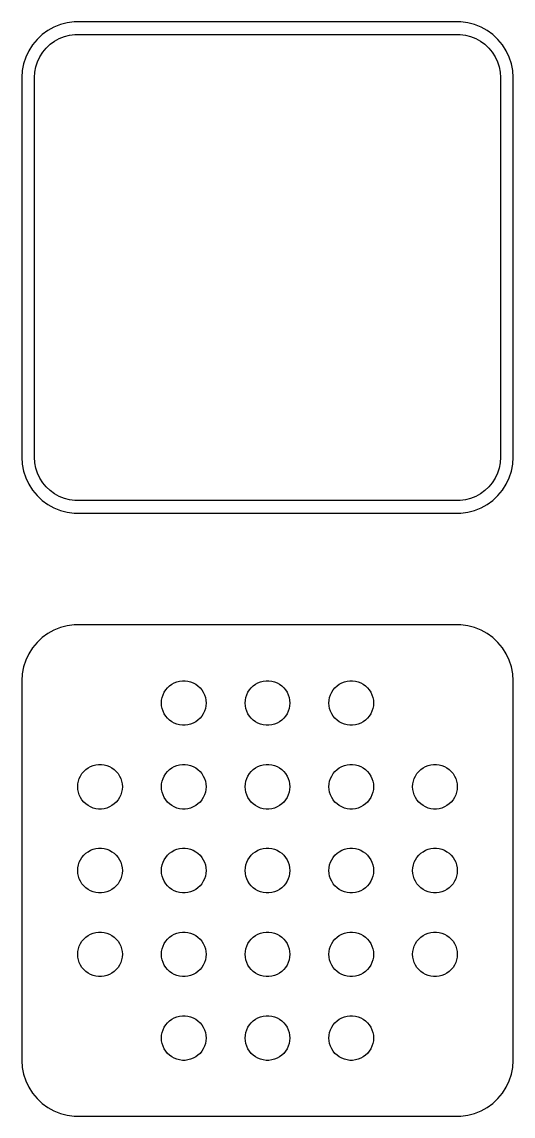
# Model space of a CAD drawing. Header units: metres. Extents: x -22 to 22, y 86 to 238.
# Drawn here: x -22 to 22, y 140 to 238 of the extents above; entities that cross this region are included whole.
import ezdxf

# ---------------------------------------------------------------- set-up
doc = ezdxf.new("R2010")
doc.units = ezdxf.units.M

msp = doc.modelspace()

# ---------------------------------------------------------------- linework, layer by layer
for p, q in [((-19.6791, 237.222), (-20.1871, 236.853)), ((-19.1289, 237.524), (-19.6791, 237.222)), ((-18.5451, 237.755), (-19.1289, 237.524)), ((-17.9369, 237.911), (-18.5451, 237.755)), ((-17.3139, 237.99), (-17.9369, 237.911)), ((17.3139, 237.99), (-17.3139, 237.99)), ((17.9369, 237.911), (17.3139, 237.99)), ((18.5451, 237.755), (17.9369, 237.911)), ((19.1289, 237.524), (18.5451, 237.755)), ((19.6791, 237.222), (19.1289, 237.524)), ((20.1871, 236.853), (19.6791, 237.222)), ((-20.6448, 236.423), (-21.0451, 235.939)), ((-20.1871, 236.853), (-20.6448, 236.423)), ((-19.4685, 235.984), (-19.0751, 236.27)), ((-19.0751, 236.27), (-18.6489, 236.504)), ((-18.6489, 236.504), (-18.1967, 236.683)), ((-18.1967, 236.683), (-17.7256, 236.804)), ((-17.7256, 236.804), (-17.2432, 236.865)), ((-17.2432, 236.865), (17.2432, 236.865)), ((17.2432, 236.865), (17.7256, 236.804)), ((17.7256, 236.804), (18.1967, 236.683)), ((18.1967, 236.683), (18.6489, 236.504)), ((18.6489, 236.504), (19.0751, 236.27)), ((19.0751, 236.27), (19.4685, 235.984)), ((20.6448, 236.423), (20.1871, 236.853)), ((21.0451, 235.939), (20.6448, 236.423)), ((-21.3815, 235.409), (-21.6489, 234.841)), ((-21.0451, 235.939), (-21.3815, 235.409)), ((-20.3936, 234.866), (-20.133, 235.276)), ((-20.133, 235.276), (-19.823, 235.651)), ((-19.823, 235.651), (-19.4685, 235.984)), ((19.4685, 235.984), (19.823, 235.651)), ((19.823, 235.651), (20.133, 235.276)), ((20.133, 235.276), (20.3936, 234.866)), ((21.3815, 235.409), (21.0451, 235.939)), ((21.6489, 234.841), (21.3815, 235.409)), ((-21.8429, 234.243), (-21.9606, 233.627)), ((-21.6489, 234.841), (-21.8429, 234.243)), ((-20.751, 233.963), (-20.6007, 234.426)), ((-20.6007, 234.426), (-20.3936, 234.866)), ((20.3936, 234.866), (20.6007, 234.426)), ((20.6007, 234.426), (20.751, 233.963)), ((21.8429, 234.243), (21.6489, 234.841)), ((21.9606, 233.627), (21.8429, 234.243)), ((-21.9606, 233.627), (-22, 233)), ((-20.8726, 233), (-20.8421, 233.485)), ((-20.8421, 233.485), (-20.751, 233.963)), ((20.751, 233.963), (20.8421, 233.485)), ((20.8421, 233.485), (20.8726, 233)), ((22, 233), (21.9606, 233.627)), ((-22, 233), (-22, 199)), ((-20.8726, 199), (-20.8726, 233)), ((20.8726, 233), (20.8726, 199)), ((22, 199), (22, 233)), ((-22, 199), (-21.9606, 198.373)), ((-20.8421, 198.515), (-20.8726, 199)), ((20.8726, 199), (20.8421, 198.515)), ((21.9606, 198.373), (22, 199)), ((-21.9606, 198.373), (-21.8429, 197.757)), ((-20.751, 198.037), (-20.8421, 198.515)), ((-20.6007, 197.574), (-20.751, 198.037)), ((20.751, 198.037), (20.6007, 197.574)), ((20.8421, 198.515), (20.751, 198.037)), ((21.8429, 197.757), (21.9606, 198.373)), ((-21.8429, 197.757), (-21.6489, 197.159)), ((-21.6489, 197.159), (-21.3815, 196.591)), ((-20.3936, 197.134), (-20.6007, 197.574)), ((-20.133, 196.724), (-20.3936, 197.134)), ((20.3936, 197.134), (20.133, 196.724)), ((20.6007, 197.574), (20.3936, 197.134)), ((21.3815, 196.591), (21.6489, 197.159)), ((21.6489, 197.159), (21.8429, 197.757)), ((-21.3815, 196.591), (-21.0451, 196.061)), ((-21.0451, 196.061), (-20.6448, 195.577)), ((-19.823, 196.349), (-20.133, 196.724)), ((-19.4685, 196.016), (-19.823, 196.349)), ((-19.0751, 195.73), (-19.4685, 196.016)), ((19.4685, 196.016), (19.0751, 195.73)), ((19.823, 196.349), (19.4685, 196.016)), ((20.133, 196.724), (19.823, 196.349)), ((20.6448, 195.577), (21.0451, 196.061)), ((21.0451, 196.061), (21.3815, 196.591)), ((-20.6448, 195.577), (-20.1871, 195.147)), ((-20.1871, 195.147), (-19.6791, 194.778)), ((-18.6489, 195.496), (-19.0751, 195.73)), ((-18.1967, 195.317), (-18.6489, 195.496)), ((-17.7256, 195.196), (-18.1967, 195.317)), ((-17.2432, 195.135), (-17.7256, 195.196)), ((17.2432, 195.135), (-17.2432, 195.135)), ((17.7256, 195.196), (17.2432, 195.135)), ((18.1967, 195.317), (17.7256, 195.196)), ((18.6489, 195.496), (18.1967, 195.317)), ((19.0751, 195.73), (18.6489, 195.496)), ((19.6791, 194.778), (20.1871, 195.147)), ((20.1871, 195.147), (20.6448, 195.577)), ((-19.6791, 194.778), (-19.1289, 194.476)), ((-19.1289, 194.476), (-18.5451, 194.245)), ((-18.5451, 194.245), (-17.9369, 194.089)), ((-17.9369, 194.089), (-17.3139, 194.01)), ((-17.3139, 194.01), (17.3139, 194.01)), ((17.3139, 194.01), (17.9369, 194.089)), ((17.9369, 194.089), (18.5451, 194.245)), ((18.5451, 194.245), (19.1289, 194.476)), ((19.1289, 194.476), (19.6791, 194.778)), ((-19.1289, 183.524), (-19.6791, 183.222)), ((-18.5451, 183.755), (-19.1289, 183.524)), ((-17.9369, 183.911), (-18.5451, 183.755)), ((-17.3139, 183.99), (-17.9369, 183.911)), ((17.3139, 183.99), (-17.3139, 183.99)), ((17.9369, 183.911), (17.3139, 183.99)), ((18.5451, 183.755), (17.9369, 183.911)), ((19.1289, 183.524), (18.5451, 183.755)), ((19.6791, 183.222), (19.1289, 183.524)), ((-20.6448, 182.423), (-21.0451, 181.939)), ((-20.1871, 182.853), (-20.6448, 182.423)), ((-19.6791, 183.222), (-20.1871, 182.853)), ((20.1871, 182.853), (19.6791, 183.222)), ((20.6448, 182.423), (20.1871, 182.853)), ((21.0451, 181.939), (20.6448, 182.423)), ((-21.3815, 181.409), (-21.6489, 180.841)), ((-21.0451, 181.939), (-21.3815, 181.409)), ((21.3815, 181.409), (21.0451, 181.939)), ((21.6489, 180.841), (21.3815, 181.409)), ((-21.6489, 180.841), (-21.8429, 180.243)), ((21.8429, 180.243), (21.6489, 180.841)), ((-21.9606, 179.627), (-22, 179)), ((-21.8429, 180.243), (-21.9606, 179.627)), ((21.9606, 179.627), (21.8429, 180.243)), ((22, 179), (21.9606, 179.627)), ((-22, 179), (-22, 145)), ((-9.11803, 178.176), (-8.95793, 178.369)), ((-8.95793, 178.369), (-8.77484, 178.541)), ((-8.77484, 178.541), (-8.57164, 178.689)), ((-8.57164, 178.689), (-8.35155, 178.81)), ((-8.35155, 178.81), (-8.11803, 178.902)), ((-8.11803, 178.902), (-7.87476, 178.965)), ((-7.87476, 178.965), (-7.62558, 178.996)), ((-7.62558, 178.996), (-7.3744, 178.996)), ((-7.3744, 178.996), (-7.12523, 178.965)), ((-7.12523, 178.965), (-6.88196, 178.902)), ((-6.88196, 178.902), (-6.64844, 178.81)), ((-6.64844, 178.81), (-6.42834, 178.689)), ((-6.42834, 178.689), (-6.22514, 178.541)), ((-6.22514, 178.541), (-6.04205, 178.369)), ((-6.04205, 178.369), (-5.88196, 178.176)), ((-1.61803, 178.176), (-1.45793, 178.369)), ((-1.45793, 178.369), (-1.27484, 178.541)), ((-1.27484, 178.541), (-1.07164, 178.689)), ((-1.07164, 178.689), (-0.851547, 178.81)), ((-0.851547, 178.81), (-0.618027, 178.902)), ((-0.618027, 178.902), (-0.374756, 178.965)), ((-0.374756, 178.965), (-0.12558, 178.996)), ((-0.12558, 178.996), (0.12558, 178.996)), ((0.12558, 178.996), (0.374756, 178.965)), ((0.374756, 178.965), (0.618027, 178.902)), ((0.618027, 178.902), (0.851547, 178.81)), ((0.851547, 178.81), (1.07164, 178.689)), ((1.07164, 178.689), (1.27484, 178.541)), ((1.27484, 178.541), (1.45793, 178.369)), ((1.45793, 178.369), (1.61803, 178.176)), ((5.88196, 178.176), (6.04205, 178.369)), ((6.04205, 178.369), (6.22514, 178.541)), ((6.22514, 178.541), (6.42834, 178.689)), ((6.42834, 178.689), (6.64844, 178.81)), ((6.64844, 178.81), (6.88196, 178.902)), ((6.88196, 178.902), (7.12523, 178.965)), ((7.12523, 178.965), (7.3744, 178.996)), ((7.3744, 178.996), (7.62558, 178.996)), ((7.62558, 178.996), (7.87476, 178.965)), ((7.87476, 178.965), (8.11803, 178.902)), ((8.11803, 178.902), (8.35155, 178.81)), ((8.35155, 178.81), (8.57164, 178.689)), ((8.57164, 178.689), (8.77484, 178.541)), ((8.77484, 178.541), (8.95793, 178.369)), ((8.95793, 178.369), (9.11803, 178.176)), ((22, 145), (22, 179)), ((-9.48422, 177.251), (-9.43716, 177.497)), ((-9.43716, 177.497), (-9.35954, 177.736)), ((-9.35954, 177.736), (-9.25261, 177.964)), ((-9.25261, 177.964), (-9.11803, 178.176)), ((-5.88196, 178.176), (-5.74738, 177.964)), ((-5.74738, 177.964), (-5.64044, 177.736)), ((-5.64044, 177.736), (-5.56282, 177.497)), ((-5.56282, 177.497), (-5.51576, 177.251)), ((-1.98422, 177.251), (-1.93716, 177.497)), ((-1.93716, 177.497), (-1.85954, 177.736)), ((-1.85954, 177.736), (-1.75261, 177.964)), ((-1.75261, 177.964), (-1.61803, 178.176)), ((1.61803, 178.176), (1.75261, 177.964)), ((1.75261, 177.964), (1.85954, 177.736)), ((1.85954, 177.736), (1.93716, 177.497)), ((1.93716, 177.497), (1.98422, 177.251)), ((5.51576, 177.251), (5.56282, 177.497)), ((5.56282, 177.497), (5.64044, 177.736)), ((5.64044, 177.736), (5.74738, 177.964)), ((5.74738, 177.964), (5.88196, 178.176)), ((9.11803, 178.176), (9.25261, 177.964)), ((9.25261, 177.964), (9.35954, 177.736)), ((9.35954, 177.736), (9.43716, 177.497)), ((9.43716, 177.497), (9.48422, 177.251)), ((-9.5, 177), (-9.48422, 177.251)), ((-9.48422, 176.749), (-9.5, 177)), ((-9.43716, 176.503), (-9.48422, 176.749)), ((-9.35954, 176.264), (-9.43716, 176.503)), ((-5.56282, 176.503), (-5.64044, 176.264)), ((-5.51576, 176.749), (-5.56282, 176.503)), ((-5.51576, 177.251), (-5.5, 177)), ((-5.5, 177), (-5.51576, 176.749)), ((-2, 177), (-1.98422, 177.251)), ((-1.98422, 176.749), (-2, 177)), ((-1.93716, 176.503), (-1.98422, 176.749)), ((-1.85954, 176.264), (-1.93716, 176.503)), ((1.93716, 176.503), (1.85954, 176.264)), ((1.98422, 176.749), (1.93716, 176.503)), ((1.98422, 177.251), (2, 177)), ((2, 177), (1.98422, 176.749)), ((5.5, 177), (5.51576, 177.251)), ((5.51576, 176.749), (5.5, 177)), ((5.56282, 176.503), (5.51576, 176.749)), ((5.64044, 176.264), (5.56282, 176.503)), ((9.43716, 176.503), (9.35954, 176.264)), ((9.48422, 176.749), (9.43716, 176.503)), ((9.48422, 177.251), (9.5, 177)), ((9.5, 177), (9.48422, 176.749)), ((-9.25261, 176.036), (-9.35954, 176.264)), ((-9.11803, 175.824), (-9.25261, 176.036)), ((-8.95793, 175.631), (-9.11803, 175.824)), ((-8.77484, 175.459), (-8.95793, 175.631)), ((-8.57164, 175.311), (-8.77484, 175.459)), ((-6.22514, 175.459), (-6.42834, 175.311)), ((-6.04205, 175.631), (-6.22514, 175.459)), ((-5.88196, 175.824), (-6.04205, 175.631)), ((-5.74738, 176.036), (-5.88196, 175.824)), ((-5.64044, 176.264), (-5.74738, 176.036)), ((-1.75261, 176.036), (-1.85954, 176.264)), ((-1.61803, 175.824), (-1.75261, 176.036)), ((-1.45793, 175.631), (-1.61803, 175.824)), ((-1.27484, 175.459), (-1.45793, 175.631)), ((-1.07164, 175.311), (-1.27484, 175.459)), ((1.27484, 175.459), (1.07164, 175.311)), ((1.45793, 175.631), (1.27484, 175.459)), ((1.61803, 175.824), (1.45793, 175.631)), ((1.75261, 176.036), (1.61803, 175.824)), ((1.85954, 176.264), (1.75261, 176.036)), ((5.74738, 176.036), (5.64044, 176.264)), ((5.88196, 175.824), (5.74738, 176.036)), ((6.04205, 175.631), (5.88196, 175.824)), ((6.22514, 175.459), (6.04205, 175.631)), ((6.42834, 175.311), (6.22514, 175.459)), ((8.77484, 175.459), (8.57164, 175.311)), ((8.95793, 175.631), (8.77484, 175.459)), ((9.11803, 175.824), (8.95793, 175.631)), ((9.25261, 176.036), (9.11803, 175.824)), ((9.35954, 176.264), (9.25261, 176.036)), ((-8.35155, 175.19), (-8.57164, 175.311)), ((-8.11803, 175.098), (-8.35155, 175.19)), ((-7.87476, 175.035), (-8.11803, 175.098)), ((-7.62558, 175.004), (-7.87476, 175.035)), ((-7.3744, 175.004), (-7.62558, 175.004)), ((-7.12523, 175.035), (-7.3744, 175.004)), ((-6.88196, 175.098), (-7.12523, 175.035)), ((-6.64844, 175.19), (-6.88196, 175.098)), ((-6.42834, 175.311), (-6.64844, 175.19)), ((-0.851547, 175.19), (-1.07164, 175.311)), ((-0.618027, 175.098), (-0.851547, 175.19)), ((-0.374756, 175.035), (-0.618027, 175.098)), ((-0.12558, 175.004), (-0.374756, 175.035)), ((0.12558, 175.004), (-0.12558, 175.004)), ((0.374756, 175.035), (0.12558, 175.004)), ((0.618027, 175.098), (0.374756, 175.035)), ((0.851547, 175.19), (0.618027, 175.098)), ((1.07164, 175.311), (0.851547, 175.19)), ((6.64844, 175.19), (6.42834, 175.311)), ((6.88196, 175.098), (6.64844, 175.19)), ((7.12523, 175.035), (6.88196, 175.098)), ((7.3744, 175.004), (7.12523, 175.035)), ((7.62558, 175.004), (7.3744, 175.004)), ((7.87476, 175.035), (7.62558, 175.004)), ((8.11803, 175.098), (7.87476, 175.035)), ((8.35155, 175.19), (8.11803, 175.098)), ((8.57164, 175.311), (8.35155, 175.19)), ((-15.3748, 171.465), (-15.1256, 171.496)), ((-15.1256, 171.496), (-14.8744, 171.496)), ((-14.8744, 171.496), (-14.6252, 171.465)), ((-7.87476, 171.465), (-7.62558, 171.496)), ((-7.62558, 171.496), (-7.3744, 171.496)), ((-7.3744, 171.496), (-7.12523, 171.465)), ((-0.374756, 171.465), (-0.12558, 171.496)), ((-0.12558, 171.496), (0.12558, 171.496)), ((0.12558, 171.496), (0.374756, 171.465)), ((7.12523, 171.465), (7.3744, 171.496)), ((7.3744, 171.496), (7.62558, 171.496)), ((7.62558, 171.496), (7.87476, 171.465)), ((14.6252, 171.465), (14.8744, 171.496)), ((14.8744, 171.496), (15.1256, 171.496)), ((15.1256, 171.496), (15.3748, 171.465)), ((-16.7526, 170.464), (-16.618, 170.676)), ((-16.618, 170.676), (-16.4579, 170.869)), ((-16.4579, 170.869), (-16.2748, 171.041)), ((-16.2748, 171.041), (-16.0716, 171.189)), ((-16.0716, 171.189), (-15.8515, 171.31)), ((-15.8515, 171.31), (-15.618, 171.402)), ((-15.618, 171.402), (-15.3748, 171.465)), ((-14.6252, 171.465), (-14.382, 171.402)), ((-14.382, 171.402), (-14.1484, 171.31)), ((-14.1484, 171.31), (-13.9283, 171.189)), ((-13.9283, 171.189), (-13.7251, 171.041)), ((-13.7251, 171.041), (-13.5421, 170.869)), ((-13.5421, 170.869), (-13.382, 170.676)), ((-13.382, 170.676), (-13.2474, 170.464)), ((-9.25261, 170.464), (-9.11803, 170.676)), ((-9.11803, 170.676), (-8.95793, 170.869)), ((-8.95793, 170.869), (-8.77484, 171.041)), ((-8.77484, 171.041), (-8.57164, 171.189)), ((-8.57164, 171.189), (-8.35155, 171.31)), ((-8.35155, 171.31), (-8.11803, 171.402)), ((-8.11803, 171.402), (-7.87476, 171.465)), ((-7.12523, 171.465), (-6.88196, 171.402)), ((-6.88196, 171.402), (-6.64844, 171.31)), ((-6.64844, 171.31), (-6.42834, 171.189)), ((-6.42834, 171.189), (-6.22514, 171.041)), ((-6.22514, 171.041), (-6.04205, 170.869)), ((-6.04205, 170.869), (-5.88196, 170.676)), ((-5.88196, 170.676), (-5.74738, 170.464)), ((-1.75261, 170.464), (-1.61803, 170.676)), ((-1.61803, 170.676), (-1.45793, 170.869)), ((-1.45793, 170.869), (-1.27484, 171.041)), ((-1.27484, 171.041), (-1.07164, 171.189)), ((-1.07164, 171.189), (-0.851547, 171.31)), ((-0.851547, 171.31), (-0.618027, 171.402)), ((-0.618027, 171.402), (-0.374756, 171.465)), ((0.374756, 171.465), (0.618027, 171.402)), ((0.618027, 171.402), (0.851547, 171.31)), ((0.851547, 171.31), (1.07164, 171.189)), ((1.07164, 171.189), (1.27484, 171.041)), ((1.27484, 171.041), (1.45793, 170.869)), ((1.45793, 170.869), (1.61803, 170.676)), ((1.61803, 170.676), (1.75261, 170.464)), ((5.74738, 170.464), (5.88196, 170.676)), ((5.88196, 170.676), (6.04205, 170.869)), ((6.04205, 170.869), (6.22514, 171.041)), ((6.22514, 171.041), (6.42834, 171.189)), ((6.42834, 171.189), (6.64844, 171.31)), ((6.64844, 171.31), (6.88196, 171.402)), ((6.88196, 171.402), (7.12523, 171.465)), ((7.87476, 171.465), (8.11803, 171.402)), ((8.11803, 171.402), (8.35155, 171.31)), ((8.35155, 171.31), (8.57164, 171.189)), ((8.57164, 171.189), (8.77484, 171.041)), ((8.77484, 171.041), (8.95793, 170.869)), ((8.95793, 170.869), (9.11803, 170.676)), ((9.11803, 170.676), (9.25261, 170.464)), ((13.2474, 170.464), (13.382, 170.676)), ((13.382, 170.676), (13.5421, 170.869)), ((13.5421, 170.869), (13.7251, 171.041)), ((13.7251, 171.041), (13.9283, 171.189)), ((13.9283, 171.189), (14.1484, 171.31)), ((14.1484, 171.31), (14.382, 171.402)), ((14.382, 171.402), (14.6252, 171.465)), ((15.3748, 171.465), (15.618, 171.402)), ((15.618, 171.402), (15.8515, 171.31)), ((15.8515, 171.31), (16.0716, 171.189)), ((16.0716, 171.189), (16.2748, 171.041)), ((16.2748, 171.041), (16.4579, 170.869)), ((16.4579, 170.869), (16.618, 170.676)), ((16.618, 170.676), (16.7526, 170.464)), ((-17, 169.5), (-16.9842, 169.751)), ((-16.9842, 169.751), (-16.9372, 169.997)), ((-16.9372, 169.997), (-16.8595, 170.236)), ((-16.8595, 170.236), (-16.7526, 170.464)), ((-13.2474, 170.464), (-13.1404, 170.236)), ((-13.1404, 170.236), (-13.0628, 169.997)), ((-13.0628, 169.997), (-13.0158, 169.751)), ((-13.0158, 169.751), (-13, 169.5)), ((-9.5, 169.5), (-9.48422, 169.751)), ((-9.48422, 169.751), (-9.43716, 169.997)), ((-9.43716, 169.997), (-9.35954, 170.236)), ((-9.35954, 170.236), (-9.25261, 170.464)), ((-5.74738, 170.464), (-5.64044, 170.236)), ((-5.64044, 170.236), (-5.56282, 169.997)), ((-5.56282, 169.997), (-5.51576, 169.751)), ((-5.51576, 169.751), (-5.5, 169.5)), ((-2, 169.5), (-1.98422, 169.751)), ((-1.98422, 169.751), (-1.93716, 169.997)), ((-1.93716, 169.997), (-1.85954, 170.236)), ((-1.85954, 170.236), (-1.75261, 170.464)), ((1.75261, 170.464), (1.85954, 170.236)), ((1.85954, 170.236), (1.93716, 169.997)), ((1.93716, 169.997), (1.98422, 169.751)), ((1.98422, 169.751), (2, 169.5)), ((5.5, 169.5), (5.51576, 169.751)), ((5.51576, 169.751), (5.56282, 169.997)), ((5.56282, 169.997), (5.64044, 170.236)), ((5.64044, 170.236), (5.74738, 170.464)), ((9.25261, 170.464), (9.35954, 170.236)), ((9.35954, 170.236), (9.43716, 169.997)), ((9.43716, 169.997), (9.48422, 169.751)), ((9.48422, 169.751), (9.5, 169.5)), ((13, 169.5), (13.0158, 169.751)), ((13.0158, 169.751), (13.0628, 169.997)), ((13.0628, 169.997), (13.1404, 170.236)), ((13.1404, 170.236), (13.2474, 170.464)), ((16.7526, 170.464), (16.8595, 170.236)), ((16.8595, 170.236), (16.9372, 169.997)), ((16.9372, 169.997), (16.9842, 169.751)), ((16.9842, 169.751), (17, 169.5)), ((-16.9842, 169.249), (-17, 169.5)), ((-16.9372, 169.003), (-16.9842, 169.249)), ((-16.8595, 168.764), (-16.9372, 169.003)), ((-16.7526, 168.536), (-16.8595, 168.764)), ((-16.618, 168.324), (-16.7526, 168.536)), ((-13.2474, 168.536), (-13.382, 168.324)), ((-13.1404, 168.764), (-13.2474, 168.536)), ((-13.0628, 169.003), (-13.1404, 168.764)), ((-13.0158, 169.249), (-13.0628, 169.003)), ((-13, 169.5), (-13.0158, 169.249)), ((-9.48422, 169.249), (-9.5, 169.5)), ((-9.43716, 169.003), (-9.48422, 169.249)), ((-9.35954, 168.764), (-9.43716, 169.003)), ((-9.25261, 168.536), (-9.35954, 168.764)), ((-9.11803, 168.324), (-9.25261, 168.536)), ((-5.74738, 168.536), (-5.88196, 168.324)), ((-5.64044, 168.764), (-5.74738, 168.536)), ((-5.56282, 169.003), (-5.64044, 168.764)), ((-5.51576, 169.249), (-5.56282, 169.003)), ((-5.5, 169.5), (-5.51576, 169.249)), ((-1.98422, 169.249), (-2, 169.5)), ((-1.93716, 169.003), (-1.98422, 169.249)), ((-1.85954, 168.764), (-1.93716, 169.003)), ((-1.75261, 168.536), (-1.85954, 168.764)), ((-1.61803, 168.324), (-1.75261, 168.536)), ((1.75261, 168.536), (1.61803, 168.324)), ((1.85954, 168.764), (1.75261, 168.536)), ((1.93716, 169.003), (1.85954, 168.764)), ((1.98422, 169.249), (1.93716, 169.003)), ((2, 169.5), (1.98422, 169.249)), ((5.51576, 169.249), (5.5, 169.5)), ((5.56282, 169.003), (5.51576, 169.249)), ((5.64044, 168.764), (5.56282, 169.003)), ((5.74738, 168.536), (5.64044, 168.764)), ((5.88196, 168.324), (5.74738, 168.536)), ((9.25261, 168.536), (9.11803, 168.324)), ((9.35954, 168.764), (9.25261, 168.536)), ((9.43716, 169.003), (9.35954, 168.764)), ((9.48422, 169.249), (9.43716, 169.003)), ((9.5, 169.5), (9.48422, 169.249)), ((13.0158, 169.249), (13, 169.5)), ((13.0628, 169.003), (13.0158, 169.249)), ((13.1404, 168.764), (13.0628, 169.003)), ((13.2474, 168.536), (13.1404, 168.764)), ((13.382, 168.324), (13.2474, 168.536)), ((16.7526, 168.536), (16.618, 168.324)), ((16.8595, 168.764), (16.7526, 168.536)), ((16.9372, 169.003), (16.8595, 168.764)), ((16.9842, 169.249), (16.9372, 169.003)), ((17, 169.5), (16.9842, 169.249)), ((-16.4579, 168.131), (-16.618, 168.324)), ((-16.2748, 167.959), (-16.4579, 168.131)), ((-16.0716, 167.811), (-16.2748, 167.959)), ((-15.8515, 167.69), (-16.0716, 167.811)), ((-15.618, 167.598), (-15.8515, 167.69)), ((-15.3748, 167.535), (-15.618, 167.598)), ((-14.382, 167.598), (-14.6252, 167.535)), ((-14.1484, 167.69), (-14.382, 167.598)), ((-13.9283, 167.811), (-14.1484, 167.69)), ((-13.7251, 167.959), (-13.9283, 167.811)), ((-13.5421, 168.131), (-13.7251, 167.959)), ((-13.382, 168.324), (-13.5421, 168.131)), ((-8.95793, 168.131), (-9.11803, 168.324)), ((-8.77484, 167.959), (-8.95793, 168.131)), ((-8.57164, 167.811), (-8.77484, 167.959)), ((-8.35155, 167.69), (-8.57164, 167.811)), ((-8.11803, 167.598), (-8.35155, 167.69)), ((-7.87476, 167.535), (-8.11803, 167.598)), ((-6.88196, 167.598), (-7.12523, 167.535)), ((-6.64844, 167.69), (-6.88196, 167.598)), ((-6.42834, 167.811), (-6.64844, 167.69)), ((-6.22514, 167.959), (-6.42834, 167.811)), ((-6.04205, 168.131), (-6.22514, 167.959)), ((-5.88196, 168.324), (-6.04205, 168.131)), ((-1.45793, 168.131), (-1.61803, 168.324)), ((-1.27484, 167.959), (-1.45793, 168.131)), ((-1.07164, 167.811), (-1.27484, 167.959)), ((-0.851547, 167.69), (-1.07164, 167.811)), ((-0.618027, 167.598), (-0.851547, 167.69)), ((-0.374756, 167.535), (-0.618027, 167.598)), ((0.618027, 167.598), (0.374756, 167.535)), ((0.851547, 167.69), (0.618027, 167.598)), ((1.07164, 167.811), (0.851547, 167.69)), ((1.27484, 167.959), (1.07164, 167.811)), ((1.45793, 168.131), (1.27484, 167.959)), ((1.61803, 168.324), (1.45793, 168.131)), ((6.04205, 168.131), (5.88196, 168.324)), ((6.22514, 167.959), (6.04205, 168.131)), ((6.42834, 167.811), (6.22514, 167.959)), ((6.64844, 167.69), (6.42834, 167.811)), ((6.88196, 167.598), (6.64844, 167.69)), ((7.12523, 167.535), (6.88196, 167.598)), ((8.11803, 167.598), (7.87476, 167.535)), ((8.35155, 167.69), (8.11803, 167.598)), ((8.57164, 167.811), (8.35155, 167.69)), ((8.77484, 167.959), (8.57164, 167.811)), ((8.95793, 168.131), (8.77484, 167.959)), ((9.11803, 168.324), (8.95793, 168.131)), ((13.5421, 168.131), (13.382, 168.324)), ((13.7251, 167.959), (13.5421, 168.131)), ((13.9283, 167.811), (13.7251, 167.959)), ((14.1484, 167.69), (13.9283, 167.811)), ((14.382, 167.598), (14.1484, 167.69)), ((14.6252, 167.535), (14.382, 167.598)), ((15.618, 167.598), (15.3748, 167.535)), ((15.8515, 167.69), (15.618, 167.598)), ((16.0716, 167.811), (15.8515, 167.69)), ((16.2748, 167.959), (16.0716, 167.811)), ((16.4579, 168.131), (16.2748, 167.959)), ((16.618, 168.324), (16.4579, 168.131)), ((-15.1256, 167.504), (-15.3748, 167.535)), ((-14.8744, 167.504), (-15.1256, 167.504)), ((-14.6252, 167.535), (-14.8744, 167.504)), ((-7.62558, 167.504), (-7.87476, 167.535)), ((-7.3744, 167.504), (-7.62558, 167.504)), ((-7.12523, 167.535), (-7.3744, 167.504)), ((-0.12558, 167.504), (-0.374756, 167.535)), ((0.12558, 167.504), (-0.12558, 167.504)), ((0.374756, 167.535), (0.12558, 167.504)), ((7.3744, 167.504), (7.12523, 167.535)), ((7.62558, 167.504), (7.3744, 167.504)), ((7.87476, 167.535), (7.62558, 167.504)), ((14.8744, 167.504), (14.6252, 167.535)), ((15.1256, 167.504), (14.8744, 167.504)), ((15.3748, 167.535), (15.1256, 167.504)), ((-16.2748, 163.541), (-16.0716, 163.689)), ((-16.0716, 163.689), (-15.8515, 163.81)), ((-15.8515, 163.81), (-15.618, 163.902)), ((-15.618, 163.902), (-15.3748, 163.965)), ((-15.3748, 163.965), (-15.1256, 163.996)), ((-15.1256, 163.996), (-14.8744, 163.996)), ((-14.8744, 163.996), (-14.6252, 163.965)), ((-14.6252, 163.965), (-14.382, 163.902)), ((-14.382, 163.902), (-14.1484, 163.81)), ((-14.1484, 163.81), (-13.9283, 163.689)), ((-13.9283, 163.689), (-13.7251, 163.541)), ((-8.77484, 163.541), (-8.57164, 163.689)), ((-8.57164, 163.689), (-8.35155, 163.81)), ((-8.35155, 163.81), (-8.11803, 163.902)), ((-8.11803, 163.902), (-7.87476, 163.965)), ((-7.87476, 163.965), (-7.62558, 163.996)), ((-7.62558, 163.996), (-7.3744, 163.996)), ((-7.3744, 163.996), (-7.12523, 163.965)), ((-7.12523, 163.965), (-6.88196, 163.902)), ((-6.88196, 163.902), (-6.64844, 163.81)), ((-6.64844, 163.81), (-6.42834, 163.689)), ((-6.42834, 163.689), (-6.22514, 163.541)), ((-1.27484, 163.541), (-1.07164, 163.689)), ((-1.07164, 163.689), (-0.851547, 163.81)), ((-0.851547, 163.81), (-0.618027, 163.902)), ((-0.618027, 163.902), (-0.374756, 163.965)), ((-0.374756, 163.965), (-0.12558, 163.996)), ((-0.12558, 163.996), (0.12558, 163.996)), ((0.12558, 163.996), (0.374756, 163.965)), ((0.374756, 163.965), (0.618027, 163.902)), ((0.618027, 163.902), (0.851547, 163.81)), ((0.851547, 163.81), (1.07164, 163.689)), ((1.07164, 163.689), (1.27484, 163.541)), ((6.22514, 163.541), (6.42834, 163.689)), ((6.42834, 163.689), (6.64844, 163.81)), ((6.64844, 163.81), (6.88196, 163.902)), ((6.88196, 163.902), (7.12523, 163.965)), ((7.12523, 163.965), (7.3744, 163.996)), ((7.3744, 163.996), (7.62558, 163.996)), ((7.62558, 163.996), (7.87476, 163.965)), ((7.87476, 163.965), (8.11803, 163.902)), ((8.11803, 163.902), (8.35155, 163.81)), ((8.35155, 163.81), (8.57164, 163.689)), ((8.57164, 163.689), (8.77484, 163.541)), ((13.7251, 163.541), (13.9283, 163.689)), ((13.9283, 163.689), (14.1484, 163.81)), ((14.1484, 163.81), (14.382, 163.902)), ((14.382, 163.902), (14.6252, 163.965)), ((14.6252, 163.965), (14.8744, 163.996)), ((14.8744, 163.996), (15.1256, 163.996)), ((15.1256, 163.996), (15.3748, 163.965)), ((15.3748, 163.965), (15.618, 163.902)), ((15.618, 163.902), (15.8515, 163.81)), ((15.8515, 163.81), (16.0716, 163.689)), ((16.0716, 163.689), (16.2748, 163.541)), ((-16.9372, 162.497), (-16.8595, 162.736)), ((-16.8595, 162.736), (-16.7526, 162.964)), ((-16.7526, 162.964), (-16.618, 163.176)), ((-16.618, 163.176), (-16.4579, 163.369)), ((-16.4579, 163.369), (-16.2748, 163.541)), ((-13.7251, 163.541), (-13.5421, 163.369)), ((-13.5421, 163.369), (-13.382, 163.176)), ((-13.382, 163.176), (-13.2474, 162.964)), ((-13.2474, 162.964), (-13.1404, 162.736)), ((-13.1404, 162.736), (-13.0628, 162.497)), ((-9.43716, 162.497), (-9.35954, 162.736)), ((-9.35954, 162.736), (-9.25261, 162.964)), ((-9.25261, 162.964), (-9.11803, 163.176)), ((-9.11803, 163.176), (-8.95793, 163.369)), ((-8.95793, 163.369), (-8.77484, 163.541)), ((-6.22514, 163.541), (-6.04205, 163.369)), ((-6.04205, 163.369), (-5.88196, 163.176)), ((-5.88196, 163.176), (-5.74738, 162.964)), ((-5.74738, 162.964), (-5.64044, 162.736)), ((-5.64044, 162.736), (-5.56282, 162.497)), ((-1.93716, 162.497), (-1.85954, 162.736)), ((-1.85954, 162.736), (-1.75261, 162.964)), ((-1.75261, 162.964), (-1.61803, 163.176)), ((-1.61803, 163.176), (-1.45793, 163.369)), ((-1.45793, 163.369), (-1.27484, 163.541)), ((1.27484, 163.541), (1.45793, 163.369)), ((1.45793, 163.369), (1.61803, 163.176)), ((1.61803, 163.176), (1.75261, 162.964)), ((1.75261, 162.964), (1.85954, 162.736)), ((1.85954, 162.736), (1.93716, 162.497)), ((5.56282, 162.497), (5.64044, 162.736)), ((5.64044, 162.736), (5.74738, 162.964)), ((5.74738, 162.964), (5.88196, 163.176)), ((5.88196, 163.176), (6.04205, 163.369)), ((6.04205, 163.369), (6.22514, 163.541)), ((8.77484, 163.541), (8.95793, 163.369)), ((8.95793, 163.369), (9.11803, 163.176)), ((9.11803, 163.176), (9.25261, 162.964)), ((9.25261, 162.964), (9.35954, 162.736)), ((9.35954, 162.736), (9.43716, 162.497)), ((13.0628, 162.497), (13.1404, 162.736)), ((13.1404, 162.736), (13.2474, 162.964)), ((13.2474, 162.964), (13.382, 163.176)), ((13.382, 163.176), (13.5421, 163.369)), ((13.5421, 163.369), (13.7251, 163.541)), ((16.2748, 163.541), (16.4579, 163.369)), ((16.4579, 163.369), (16.618, 163.176)), ((16.618, 163.176), (16.7526, 162.964)), ((16.7526, 162.964), (16.8595, 162.736)), ((16.8595, 162.736), (16.9372, 162.497)), ((-17, 162), (-16.9842, 162.251)), ((-16.9842, 161.749), (-17, 162)), ((-16.9842, 162.251), (-16.9372, 162.497)), ((-16.9372, 161.503), (-16.9842, 161.749)), ((-13.0628, 162.497), (-13.0158, 162.251)), ((-13.0158, 161.749), (-13.0628, 161.503)), ((-13.0158, 162.251), (-13, 162)), ((-13, 162), (-13.0158, 161.749)), ((-9.5, 162), (-9.48422, 162.251)), ((-9.48422, 161.749), (-9.5, 162)), ((-9.48422, 162.251), (-9.43716, 162.497)), ((-9.43716, 161.503), (-9.48422, 161.749)), ((-5.56282, 162.497), (-5.51576, 162.251)), ((-5.51576, 161.749), (-5.56282, 161.503)), ((-5.51576, 162.251), (-5.5, 162)), ((-5.5, 162), (-5.51576, 161.749)), ((-2, 162), (-1.98422, 162.251)), ((-1.98422, 161.749), (-2, 162)), ((-1.98422, 162.251), (-1.93716, 162.497)), ((-1.93716, 161.503), (-1.98422, 161.749)), ((1.93716, 162.497), (1.98422, 162.251)), ((1.98422, 161.749), (1.93716, 161.503)), ((1.98422, 162.251), (2, 162)), ((2, 162), (1.98422, 161.749)), ((5.5, 162), (5.51576, 162.251)), ((5.51576, 161.749), (5.5, 162)), ((5.51576, 162.251), (5.56282, 162.497)), ((5.56282, 161.503), (5.51576, 161.749)), ((9.43716, 162.497), (9.48422, 162.251)), ((9.48422, 161.749), (9.43716, 161.503)), ((9.48422, 162.251), (9.5, 162)), ((9.5, 162), (9.48422, 161.749)), ((13, 162), (13.0158, 162.251)), ((13.0158, 161.749), (13, 162)), ((13.0158, 162.251), (13.0628, 162.497)), ((13.0628, 161.503), (13.0158, 161.749)), ((16.9372, 162.497), (16.9842, 162.251)), ((16.9842, 161.749), (16.9372, 161.503)), ((16.9842, 162.251), (17, 162)), ((17, 162), (16.9842, 161.749)), ((-16.8595, 161.264), (-16.9372, 161.503)), ((-16.7526, 161.036), (-16.8595, 161.264)), ((-16.618, 160.824), (-16.7526, 161.036)), ((-16.4579, 160.631), (-16.618, 160.824)), ((-13.382, 160.824), (-13.5421, 160.631)), ((-13.2474, 161.036), (-13.382, 160.824)), ((-13.1404, 161.264), (-13.2474, 161.036)), ((-13.0628, 161.503), (-13.1404, 161.264)), ((-9.35954, 161.264), (-9.43716, 161.503)), ((-9.25261, 161.036), (-9.35954, 161.264)), ((-9.11803, 160.824), (-9.25261, 161.036)), ((-8.95793, 160.631), (-9.11803, 160.824)), ((-5.88196, 160.824), (-6.04205, 160.631)), ((-5.74738, 161.036), (-5.88196, 160.824)), ((-5.64044, 161.264), (-5.74738, 161.036)), ((-5.56282, 161.503), (-5.64044, 161.264)), ((-1.85954, 161.264), (-1.93716, 161.503)), ((-1.75261, 161.036), (-1.85954, 161.264)), ((-1.61803, 160.824), (-1.75261, 161.036)), ((-1.45793, 160.631), (-1.61803, 160.824)), ((1.61803, 160.824), (1.45793, 160.631)), ((1.75261, 161.036), (1.61803, 160.824)), ((1.85954, 161.264), (1.75261, 161.036)), ((1.93716, 161.503), (1.85954, 161.264)), ((5.64044, 161.264), (5.56282, 161.503)), ((5.74738, 161.036), (5.64044, 161.264)), ((5.88196, 160.824), (5.74738, 161.036)), ((6.04205, 160.631), (5.88196, 160.824)), ((9.11803, 160.824), (8.95793, 160.631)), ((9.25261, 161.036), (9.11803, 160.824)), ((9.35954, 161.264), (9.25261, 161.036)), ((9.43716, 161.503), (9.35954, 161.264)), ((13.1404, 161.264), (13.0628, 161.503)), ((13.2474, 161.036), (13.1404, 161.264)), ((13.382, 160.824), (13.2474, 161.036)), ((13.5421, 160.631), (13.382, 160.824)), ((16.618, 160.824), (16.4579, 160.631)), ((16.7526, 161.036), (16.618, 160.824)), ((16.8595, 161.264), (16.7526, 161.036)), ((16.9372, 161.503), (16.8595, 161.264)), ((-16.2748, 160.459), (-16.4579, 160.631)), ((-16.0716, 160.311), (-16.2748, 160.459)), ((-15.8515, 160.19), (-16.0716, 160.311)), ((-15.618, 160.098), (-15.8515, 160.19)), ((-15.3748, 160.035), (-15.618, 160.098)), ((-15.1256, 160.004), (-15.3748, 160.035)), ((-14.8744, 160.004), (-15.1256, 160.004)), ((-14.6252, 160.035), (-14.8744, 160.004)), ((-14.382, 160.098), (-14.6252, 160.035)), ((-14.1484, 160.19), (-14.382, 160.098)), ((-13.9283, 160.311), (-14.1484, 160.19)), ((-13.7251, 160.459), (-13.9283, 160.311)), ((-13.5421, 160.631), (-13.7251, 160.459)), ((-8.77484, 160.459), (-8.95793, 160.631)), ((-8.57164, 160.311), (-8.77484, 160.459)), ((-8.35155, 160.19), (-8.57164, 160.311)), ((-8.11803, 160.098), (-8.35155, 160.19)), ((-7.87476, 160.035), (-8.11803, 160.098)), ((-7.62558, 160.004), (-7.87476, 160.035)), ((-7.3744, 160.004), (-7.62558, 160.004)), ((-7.12523, 160.035), (-7.3744, 160.004)), ((-6.88196, 160.098), (-7.12523, 160.035)), ((-6.64844, 160.19), (-6.88196, 160.098)), ((-6.42834, 160.311), (-6.64844, 160.19)), ((-6.22514, 160.459), (-6.42834, 160.311)), ((-6.04205, 160.631), (-6.22514, 160.459)), ((-1.27484, 160.459), (-1.45793, 160.631)), ((-1.07164, 160.311), (-1.27484, 160.459)), ((-0.851547, 160.19), (-1.07164, 160.311)), ((-0.618027, 160.098), (-0.851547, 160.19)), ((-0.374756, 160.035), (-0.618027, 160.098)), ((-0.12558, 160.004), (-0.374756, 160.035)), ((0.12558, 160.004), (-0.12558, 160.004)), ((0.374756, 160.035), (0.12558, 160.004)), ((0.618027, 160.098), (0.374756, 160.035)), ((0.851547, 160.19), (0.618027, 160.098)), ((1.07164, 160.311), (0.851547, 160.19)), ((1.27484, 160.459), (1.07164, 160.311)), ((1.45793, 160.631), (1.27484, 160.459)), ((6.22514, 160.459), (6.04205, 160.631)), ((6.42834, 160.311), (6.22514, 160.459)), ((6.64844, 160.19), (6.42834, 160.311)), ((6.88196, 160.098), (6.64844, 160.19)), ((7.12523, 160.035), (6.88196, 160.098)), ((7.3744, 160.004), (7.12523, 160.035)), ((7.62558, 160.004), (7.3744, 160.004)), ((7.87476, 160.035), (7.62558, 160.004)), ((8.11803, 160.098), (7.87476, 160.035)), ((8.35155, 160.19), (8.11803, 160.098)), ((8.57164, 160.311), (8.35155, 160.19)), ((8.77484, 160.459), (8.57164, 160.311)), ((8.95793, 160.631), (8.77484, 160.459)), ((13.7251, 160.459), (13.5421, 160.631)), ((13.9283, 160.311), (13.7251, 160.459)), ((14.1484, 160.19), (13.9283, 160.311)), ((14.382, 160.098), (14.1484, 160.19)), ((14.6252, 160.035), (14.382, 160.098)), ((14.8744, 160.004), (14.6252, 160.035)), ((15.1256, 160.004), (14.8744, 160.004)), ((15.3748, 160.035), (15.1256, 160.004)), ((15.618, 160.098), (15.3748, 160.035)), ((15.8515, 160.19), (15.618, 160.098)), ((16.0716, 160.311), (15.8515, 160.19)), ((16.2748, 160.459), (16.0716, 160.311)), ((16.4579, 160.631), (16.2748, 160.459)), ((-16.618, 155.676), (-16.4579, 155.869)), ((-16.4579, 155.869), (-16.2748, 156.041)), ((-16.2748, 156.041), (-16.0716, 156.189)), ((-16.0716, 156.189), (-15.8515, 156.31)), ((-15.8515, 156.31), (-15.618, 156.402)), ((-15.618, 156.402), (-15.3748, 156.465)), ((-15.3748, 156.465), (-15.1256, 156.496)), ((-15.1256, 156.496), (-14.8744, 156.496)), ((-14.8744, 156.496), (-14.6252, 156.465)), ((-14.6252, 156.465), (-14.382, 156.402)), ((-14.382, 156.402), (-14.1484, 156.31)), ((-14.1484, 156.31), (-13.9283, 156.189)), ((-13.9283, 156.189), (-13.7251, 156.041)), ((-13.7251, 156.041), (-13.5421, 155.869)), ((-13.5421, 155.869), (-13.382, 155.676)), ((-9.11803, 155.676), (-8.95793, 155.869)), ((-8.95793, 155.869), (-8.77484, 156.041)), ((-8.77484, 156.041), (-8.57164, 156.189)), ((-8.57164, 156.189), (-8.35155, 156.31)), ((-8.35155, 156.31), (-8.11803, 156.402)), ((-8.11803, 156.402), (-7.87476, 156.465)), ((-7.87476, 156.465), (-7.62558, 156.496)), ((-7.62558, 156.496), (-7.3744, 156.496)), ((-7.3744, 156.496), (-7.12523, 156.465)), ((-7.12523, 156.465), (-6.88196, 156.402)), ((-6.88196, 156.402), (-6.64844, 156.31)), ((-6.64844, 156.31), (-6.42834, 156.189)), ((-6.42834, 156.189), (-6.22514, 156.041)), ((-6.22514, 156.041), (-6.04205, 155.869)), ((-6.04205, 155.869), (-5.88196, 155.676)), ((-1.61803, 155.676), (-1.45793, 155.869)), ((-1.45793, 155.869), (-1.27484, 156.041)), ((-1.27484, 156.041), (-1.07164, 156.189)), ((-1.07164, 156.189), (-0.851547, 156.31)), ((-0.851547, 156.31), (-0.618027, 156.402)), ((-0.618027, 156.402), (-0.374756, 156.465)), ((-0.374756, 156.465), (-0.12558, 156.496)), ((-0.12558, 156.496), (0.12558, 156.496)), ((0.12558, 156.496), (0.374756, 156.465)), ((0.374756, 156.465), (0.618027, 156.402)), ((0.618027, 156.402), (0.851547, 156.31)), ((0.851547, 156.31), (1.07164, 156.189)), ((1.07164, 156.189), (1.27484, 156.041)), ((1.27484, 156.041), (1.45793, 155.869)), ((1.45793, 155.869), (1.61803, 155.676)), ((5.88196, 155.676), (6.04205, 155.869)), ((6.04205, 155.869), (6.22514, 156.041)), ((6.22514, 156.041), (6.42834, 156.189)), ((6.42834, 156.189), (6.64844, 156.31)), ((6.64844, 156.31), (6.88196, 156.402)), ((6.88196, 156.402), (7.12523, 156.465)), ((7.12523, 156.465), (7.3744, 156.496)), ((7.3744, 156.496), (7.62558, 156.496)), ((7.62558, 156.496), (7.87476, 156.465)), ((7.87476, 156.465), (8.11803, 156.402)), ((8.11803, 156.402), (8.35155, 156.31)), ((8.35155, 156.31), (8.57164, 156.189)), ((8.57164, 156.189), (8.77484, 156.041)), ((8.77484, 156.041), (8.95793, 155.869)), ((8.95793, 155.869), (9.11803, 155.676)), ((13.382, 155.676), (13.5421, 155.869)), ((13.5421, 155.869), (13.7251, 156.041)), ((13.7251, 156.041), (13.9283, 156.189)), ((13.9283, 156.189), (14.1484, 156.31)), ((14.1484, 156.31), (14.382, 156.402)), ((14.382, 156.402), (14.6252, 156.465)), ((14.6252, 156.465), (14.8744, 156.496)), ((14.8744, 156.496), (15.1256, 156.496)), ((15.1256, 156.496), (15.3748, 156.465)), ((15.3748, 156.465), (15.618, 156.402)), ((15.618, 156.402), (15.8515, 156.31)), ((15.8515, 156.31), (16.0716, 156.189)), ((16.0716, 156.189), (16.2748, 156.041)), ((16.2748, 156.041), (16.4579, 155.869)), ((16.4579, 155.869), (16.618, 155.676)), ((-16.9842, 154.751), (-16.9372, 154.997)), ((-16.9372, 154.997), (-16.8595, 155.236)), ((-16.8595, 155.236), (-16.7526, 155.464)), ((-16.7526, 155.464), (-16.618, 155.676)), ((-13.382, 155.676), (-13.2474, 155.464)), ((-13.2474, 155.464), (-13.1404, 155.236)), ((-13.1404, 155.236), (-13.0628, 154.997)), ((-13.0628, 154.997), (-13.0158, 154.751)), ((-9.48422, 154.751), (-9.43716, 154.997)), ((-9.43716, 154.997), (-9.35954, 155.236)), ((-9.35954, 155.236), (-9.25261, 155.464)), ((-9.25261, 155.464), (-9.11803, 155.676)), ((-5.88196, 155.676), (-5.74738, 155.464)), ((-5.74738, 155.464), (-5.64044, 155.236)), ((-5.64044, 155.236), (-5.56282, 154.997)), ((-5.56282, 154.997), (-5.51576, 154.751)), ((-1.98422, 154.751), (-1.93716, 154.997)), ((-1.93716, 154.997), (-1.85954, 155.236)), ((-1.85954, 155.236), (-1.75261, 155.464)), ((-1.75261, 155.464), (-1.61803, 155.676)), ((1.61803, 155.676), (1.75261, 155.464)), ((1.75261, 155.464), (1.85954, 155.236)), ((1.85954, 155.236), (1.93716, 154.997)), ((1.93716, 154.997), (1.98422, 154.751)), ((5.51576, 154.751), (5.56282, 154.997)), ((5.56282, 154.997), (5.64044, 155.236)), ((5.64044, 155.236), (5.74738, 155.464)), ((5.74738, 155.464), (5.88196, 155.676)), ((9.11803, 155.676), (9.25261, 155.464)), ((9.25261, 155.464), (9.35954, 155.236)), ((9.35954, 155.236), (9.43716, 154.997)), ((9.43716, 154.997), (9.48422, 154.751)), ((13.0158, 154.751), (13.0628, 154.997)), ((13.0628, 154.997), (13.1404, 155.236)), ((13.1404, 155.236), (13.2474, 155.464)), ((13.2474, 155.464), (13.382, 155.676)), ((16.618, 155.676), (16.7526, 155.464)), ((16.7526, 155.464), (16.8595, 155.236)), ((16.8595, 155.236), (16.9372, 154.997)), ((16.9372, 154.997), (16.9842, 154.751)), ((-17, 154.5), (-16.9842, 154.751)), ((-16.9842, 154.249), (-17, 154.5)), ((-16.9372, 154.003), (-16.9842, 154.249)), ((-16.8595, 153.764), (-16.9372, 154.003)), ((-13.0628, 154.003), (-13.1404, 153.764)), ((-13.0158, 154.249), (-13.0628, 154.003)), ((-13.0158, 154.751), (-13, 154.5)), ((-13, 154.5), (-13.0158, 154.249)), ((-9.5, 154.5), (-9.48422, 154.751)), ((-9.48422, 154.249), (-9.5, 154.5)), ((-9.43716, 154.003), (-9.48422, 154.249)), ((-9.35954, 153.764), (-9.43716, 154.003)), ((-5.56282, 154.003), (-5.64044, 153.764)), ((-5.51576, 154.249), (-5.56282, 154.003)), ((-5.51576, 154.751), (-5.5, 154.5)), ((-5.5, 154.5), (-5.51576, 154.249)), ((-2, 154.5), (-1.98422, 154.751)), ((-1.98422, 154.249), (-2, 154.5)), ((-1.93716, 154.003), (-1.98422, 154.249)), ((-1.85954, 153.764), (-1.93716, 154.003)), ((1.93716, 154.003), (1.85954, 153.764)), ((1.98422, 154.249), (1.93716, 154.003)), ((1.98422, 154.751), (2, 154.5)), ((2, 154.5), (1.98422, 154.249)), ((5.5, 154.5), (5.51576, 154.751)), ((5.51576, 154.249), (5.5, 154.5)), ((5.56282, 154.003), (5.51576, 154.249)), ((5.64044, 153.764), (5.56282, 154.003)), ((9.43716, 154.003), (9.35954, 153.764)), ((9.48422, 154.249), (9.43716, 154.003)), ((9.48422, 154.751), (9.5, 154.5)), ((9.5, 154.5), (9.48422, 154.249)), ((13, 154.5), (13.0158, 154.751)), ((13.0158, 154.249), (13, 154.5)), ((13.0628, 154.003), (13.0158, 154.249)), ((13.1404, 153.764), (13.0628, 154.003)), ((16.9372, 154.003), (16.8595, 153.764)), ((16.9842, 154.249), (16.9372, 154.003)), ((16.9842, 154.751), (17, 154.5)), ((17, 154.5), (16.9842, 154.249)), ((-16.7526, 153.536), (-16.8595, 153.764)), ((-16.618, 153.324), (-16.7526, 153.536)), ((-16.4579, 153.131), (-16.618, 153.324)), ((-16.2748, 152.959), (-16.4579, 153.131)), ((-16.0716, 152.811), (-16.2748, 152.959)), ((-13.7251, 152.959), (-13.9283, 152.811)), ((-13.5421, 153.131), (-13.7251, 152.959)), ((-13.382, 153.324), (-13.5421, 153.131)), ((-13.2474, 153.536), (-13.382, 153.324)), ((-13.1404, 153.764), (-13.2474, 153.536)), ((-9.25261, 153.536), (-9.35954, 153.764)), ((-9.11803, 153.324), (-9.25261, 153.536)), ((-8.95793, 153.131), (-9.11803, 153.324)), ((-8.77484, 152.959), (-8.95793, 153.131)), ((-8.57164, 152.811), (-8.77484, 152.959)), ((-6.22514, 152.959), (-6.42834, 152.811)), ((-6.04205, 153.131), (-6.22514, 152.959)), ((-5.88196, 153.324), (-6.04205, 153.131)), ((-5.74738, 153.536), (-5.88196, 153.324)), ((-5.64044, 153.764), (-5.74738, 153.536)), ((-1.75261, 153.536), (-1.85954, 153.764)), ((-1.61803, 153.324), (-1.75261, 153.536)), ((-1.45793, 153.131), (-1.61803, 153.324)), ((-1.27484, 152.959), (-1.45793, 153.131)), ((-1.07164, 152.811), (-1.27484, 152.959)), ((1.27484, 152.959), (1.07164, 152.811)), ((1.45793, 153.131), (1.27484, 152.959)), ((1.61803, 153.324), (1.45793, 153.131)), ((1.75261, 153.536), (1.61803, 153.324)), ((1.85954, 153.764), (1.75261, 153.536)), ((5.74738, 153.536), (5.64044, 153.764)), ((5.88196, 153.324), (5.74738, 153.536)), ((6.04205, 153.131), (5.88196, 153.324)), ((6.22514, 152.959), (6.04205, 153.131)), ((6.42834, 152.811), (6.22514, 152.959)), ((8.77484, 152.959), (8.57164, 152.811)), ((8.95793, 153.131), (8.77484, 152.959)), ((9.11803, 153.324), (8.95793, 153.131)), ((9.25261, 153.536), (9.11803, 153.324)), ((9.35954, 153.764), (9.25261, 153.536)), ((13.2474, 153.536), (13.1404, 153.764)), ((13.382, 153.324), (13.2474, 153.536)), ((13.5421, 153.131), (13.382, 153.324)), ((13.7251, 152.959), (13.5421, 153.131)), ((13.9283, 152.811), (13.7251, 152.959)), ((16.2748, 152.959), (16.0716, 152.811)), ((16.4579, 153.131), (16.2748, 152.959)), ((16.618, 153.324), (16.4579, 153.131)), ((16.7526, 153.536), (16.618, 153.324)), ((16.8595, 153.764), (16.7526, 153.536)), ((-15.8515, 152.69), (-16.0716, 152.811)), ((-15.618, 152.598), (-15.8515, 152.69)), ((-15.3748, 152.535), (-15.618, 152.598)), ((-15.1256, 152.504), (-15.3748, 152.535)), ((-14.8744, 152.504), (-15.1256, 152.504)), ((-14.6252, 152.535), (-14.8744, 152.504)), ((-14.382, 152.598), (-14.6252, 152.535)), ((-14.1484, 152.69), (-14.382, 152.598)), ((-13.9283, 152.811), (-14.1484, 152.69)), ((-8.35155, 152.69), (-8.57164, 152.811)), ((-8.11803, 152.598), (-8.35155, 152.69)), ((-7.87476, 152.535), (-8.11803, 152.598)), ((-7.62558, 152.504), (-7.87476, 152.535)), ((-7.3744, 152.504), (-7.62558, 152.504)), ((-7.12523, 152.535), (-7.3744, 152.504)), ((-6.88196, 152.598), (-7.12523, 152.535)), ((-6.64844, 152.69), (-6.88196, 152.598)), ((-6.42834, 152.811), (-6.64844, 152.69)), ((-0.851547, 152.69), (-1.07164, 152.811)), ((-0.618027, 152.598), (-0.851547, 152.69)), ((-0.374756, 152.535), (-0.618027, 152.598)), ((-0.12558, 152.504), (-0.374756, 152.535)), ((0.12558, 152.504), (-0.12558, 152.504)), ((0.374756, 152.535), (0.12558, 152.504)), ((0.618027, 152.598), (0.374756, 152.535)), ((0.851547, 152.69), (0.618027, 152.598)), ((1.07164, 152.811), (0.851547, 152.69)), ((6.64844, 152.69), (6.42834, 152.811)), ((6.88196, 152.598), (6.64844, 152.69)), ((7.12523, 152.535), (6.88196, 152.598)), ((7.3744, 152.504), (7.12523, 152.535)), ((7.62558, 152.504), (7.3744, 152.504)), ((7.87476, 152.535), (7.62558, 152.504)), ((8.11803, 152.598), (7.87476, 152.535)), ((8.35155, 152.69), (8.11803, 152.598)), ((8.57164, 152.811), (8.35155, 152.69)), ((14.1484, 152.69), (13.9283, 152.811)), ((14.382, 152.598), (14.1484, 152.69)), ((14.6252, 152.535), (14.382, 152.598)), ((14.8744, 152.504), (14.6252, 152.535)), ((15.1256, 152.504), (14.8744, 152.504)), ((15.3748, 152.535), (15.1256, 152.504)), ((15.618, 152.598), (15.3748, 152.535)), ((15.8515, 152.69), (15.618, 152.598)), ((16.0716, 152.811), (15.8515, 152.69)), ((-8.11803, 148.902), (-7.87476, 148.965)), ((-7.87476, 148.965), (-7.62558, 148.996)), ((-7.62558, 148.996), (-7.3744, 148.996)), ((-7.3744, 148.996), (-7.12523, 148.965)), ((-7.12523, 148.965), (-6.88196, 148.902)), ((-0.618027, 148.902), (-0.374756, 148.965)), ((-0.374756, 148.965), (-0.12558, 148.996)), ((-0.12558, 148.996), (0.12558, 148.996)), ((0.12558, 148.996), (0.374756, 148.965)), ((0.374756, 148.965), (0.618027, 148.902)), ((6.88196, 148.902), (7.12523, 148.965)), ((7.12523, 148.965), (7.3744, 148.996)), ((7.3744, 148.996), (7.62558, 148.996)), ((7.62558, 148.996), (7.87476, 148.965)), ((7.87476, 148.965), (8.11803, 148.902)), ((-9.35954, 147.736), (-9.25261, 147.964)), ((-9.25261, 147.964), (-9.11803, 148.176)), ((-9.11803, 148.176), (-8.95793, 148.369)), ((-8.95793, 148.369), (-8.77484, 148.541)), ((-8.77484, 148.541), (-8.57164, 148.689)), ((-8.57164, 148.689), (-8.35155, 148.81)), ((-8.35155, 148.81), (-8.11803, 148.902)), ((-6.88196, 148.902), (-6.64844, 148.81)), ((-6.64844, 148.81), (-6.42834, 148.689)), ((-6.42834, 148.689), (-6.22514, 148.541)), ((-6.22514, 148.541), (-6.04205, 148.369)), ((-6.04205, 148.369), (-5.88196, 148.176)), ((-5.88196, 148.176), (-5.74738, 147.964)), ((-5.74738, 147.964), (-5.64044, 147.736)), ((-1.85954, 147.736), (-1.75261, 147.964)), ((-1.75261, 147.964), (-1.61803, 148.176)), ((-1.61803, 148.176), (-1.45793, 148.369)), ((-1.45793, 148.369), (-1.27484, 148.541)), ((-1.27484, 148.541), (-1.07164, 148.689)), ((-1.07164, 148.689), (-0.851547, 148.81)), ((-0.851547, 148.81), (-0.618027, 148.902)), ((0.618027, 148.902), (0.851547, 148.81)), ((0.851547, 148.81), (1.07164, 148.689)), ((1.07164, 148.689), (1.27484, 148.541)), ((1.27484, 148.541), (1.45793, 148.369)), ((1.45793, 148.369), (1.61803, 148.176)), ((1.61803, 148.176), (1.75261, 147.964)), ((1.75261, 147.964), (1.85954, 147.736)), ((5.64044, 147.736), (5.74738, 147.964)), ((5.74738, 147.964), (5.88196, 148.176)), ((5.88196, 148.176), (6.04205, 148.369)), ((6.04205, 148.369), (6.22514, 148.541)), ((6.22514, 148.541), (6.42834, 148.689)), ((6.42834, 148.689), (6.64844, 148.81)), ((6.64844, 148.81), (6.88196, 148.902)), ((8.11803, 148.902), (8.35155, 148.81)), ((8.35155, 148.81), (8.57164, 148.689)), ((8.57164, 148.689), (8.77484, 148.541)), ((8.77484, 148.541), (8.95793, 148.369)), ((8.95793, 148.369), (9.11803, 148.176)), ((9.11803, 148.176), (9.25261, 147.964)), ((9.25261, 147.964), (9.35954, 147.736)), ((-9.5, 147), (-9.48422, 147.251)), ((-9.48422, 146.749), (-9.5, 147)), ((-9.48422, 147.251), (-9.43716, 147.497)), ((-9.43716, 147.497), (-9.35954, 147.736)), ((-5.64044, 147.736), (-5.56282, 147.497)), ((-5.56282, 147.497), (-5.51576, 147.251)), ((-5.51576, 147.251), (-5.5, 147)), ((-5.5, 147), (-5.51576, 146.749)), ((-2, 147), (-1.98422, 147.251)), ((-1.98422, 146.749), (-2, 147)), ((-1.98422, 147.251), (-1.93716, 147.497)), ((-1.93716, 147.497), (-1.85954, 147.736)), ((1.85954, 147.736), (1.93716, 147.497)), ((1.93716, 147.497), (1.98422, 147.251)), ((1.98422, 147.251), (2, 147)), ((2, 147), (1.98422, 146.749)), ((5.5, 147), (5.51576, 147.251)), ((5.51576, 146.749), (5.5, 147)), ((5.51576, 147.251), (5.56282, 147.497)), ((5.56282, 147.497), (5.64044, 147.736)), ((9.35954, 147.736), (9.43716, 147.497)), ((9.43716, 147.497), (9.48422, 147.251)), ((9.48422, 147.251), (9.5, 147)), ((9.5, 147), (9.48422, 146.749)), ((-9.43716, 146.503), (-9.48422, 146.749)), ((-9.35954, 146.264), (-9.43716, 146.503)), ((-9.25261, 146.036), (-9.35954, 146.264)), ((-9.11803, 145.824), (-9.25261, 146.036)), ((-5.74738, 146.036), (-5.88196, 145.824)), ((-5.64044, 146.264), (-5.74738, 146.036)), ((-5.56282, 146.503), (-5.64044, 146.264)), ((-5.51576, 146.749), (-5.56282, 146.503)), ((-1.93716, 146.503), (-1.98422, 146.749)), ((-1.85954, 146.264), (-1.93716, 146.503)), ((-1.75261, 146.036), (-1.85954, 146.264)), ((-1.61803, 145.824), (-1.75261, 146.036)), ((1.75261, 146.036), (1.61803, 145.824)), ((1.85954, 146.264), (1.75261, 146.036)), ((1.93716, 146.503), (1.85954, 146.264)), ((1.98422, 146.749), (1.93716, 146.503)), ((5.56282, 146.503), (5.51576, 146.749)), ((5.64044, 146.264), (5.56282, 146.503)), ((5.74738, 146.036), (5.64044, 146.264)), ((5.88196, 145.824), (5.74738, 146.036)), ((9.25261, 146.036), (9.11803, 145.824)), ((9.35954, 146.264), (9.25261, 146.036)), ((9.43716, 146.503), (9.35954, 146.264)), ((9.48422, 146.749), (9.43716, 146.503)), ((-8.95793, 145.631), (-9.11803, 145.824)), ((-8.77484, 145.459), (-8.95793, 145.631)), ((-8.57164, 145.311), (-8.77484, 145.459)), ((-8.35155, 145.19), (-8.57164, 145.311)), ((-8.11803, 145.098), (-8.35155, 145.19)), ((-7.87476, 145.035), (-8.11803, 145.098)), ((-7.62558, 145.004), (-7.87476, 145.035)), ((-7.12523, 145.035), (-7.3744, 145.004)), ((-6.88196, 145.098), (-7.12523, 145.035)), ((-6.64844, 145.19), (-6.88196, 145.098)), ((-6.42834, 145.311), (-6.64844, 145.19)), ((-6.22514, 145.459), (-6.42834, 145.311)), ((-6.04205, 145.631), (-6.22514, 145.459)), ((-5.88196, 145.824), (-6.04205, 145.631)), ((-1.45793, 145.631), (-1.61803, 145.824)), ((-1.27484, 145.459), (-1.45793, 145.631)), ((-1.07164, 145.311), (-1.27484, 145.459)), ((-0.851547, 145.19), (-1.07164, 145.311)), ((-0.618027, 145.098), (-0.851547, 145.19)), ((-0.374756, 145.035), (-0.618027, 145.098)), ((-0.12558, 145.004), (-0.374756, 145.035)), ((0.374756, 145.035), (0.12558, 145.004)), ((0.618027, 145.098), (0.374756, 145.035)), ((0.851547, 145.19), (0.618027, 145.098)), ((1.07164, 145.311), (0.851547, 145.19)), ((1.27484, 145.459), (1.07164, 145.311)), ((1.45793, 145.631), (1.27484, 145.459)), ((1.61803, 145.824), (1.45793, 145.631)), ((6.04205, 145.631), (5.88196, 145.824)), ((6.22514, 145.459), (6.04205, 145.631)), ((6.42834, 145.311), (6.22514, 145.459)), ((6.64844, 145.19), (6.42834, 145.311)), ((6.88196, 145.098), (6.64844, 145.19)), ((7.12523, 145.035), (6.88196, 145.098)), ((7.3744, 145.004), (7.12523, 145.035)), ((7.87476, 145.035), (7.62558, 145.004)), ((8.11803, 145.098), (7.87476, 145.035)), ((8.35155, 145.19), (8.11803, 145.098)), ((8.57164, 145.311), (8.35155, 145.19)), ((8.77484, 145.459), (8.57164, 145.311)), ((8.95793, 145.631), (8.77484, 145.459)), ((9.11803, 145.824), (8.95793, 145.631)), ((-22, 145), (-21.9606, 144.373)), ((-21.9606, 144.373), (-21.8429, 143.757)), ((-7.3744, 145.004), (-7.62558, 145.004)), ((0.12558, 145.004), (-0.12558, 145.004)), ((7.62558, 145.004), (7.3744, 145.004)), ((21.8429, 143.757), (21.9606, 144.373)), ((21.9606, 144.373), (22, 145)), ((-21.8429, 143.757), (-21.6489, 143.159)), ((-21.6489, 143.159), (-21.3815, 142.591)), ((21.3815, 142.591), (21.6489, 143.159)), ((21.6489, 143.159), (21.8429, 143.757)), ((-21.3815, 142.591), (-21.0451, 142.061)), ((21.0451, 142.061), (21.3815, 142.591)), ((-21.0451, 142.061), (-20.6448, 141.577)), ((-20.6448, 141.577), (-20.1871, 141.147)), ((-20.1871, 141.147), (-19.6791, 140.778)), ((19.6791, 140.778), (20.1871, 141.147)), ((20.1871, 141.147), (20.6448, 141.577)), ((20.6448, 141.577), (21.0451, 142.061)), ((-19.6791, 140.778), (-19.1289, 140.476)), ((-19.1289, 140.476), (-18.5451, 140.245)), ((-18.5451, 140.245), (-17.9369, 140.089)), ((17.9369, 140.089), (18.5451, 140.245)), ((18.5451, 140.245), (19.1289, 140.476)), ((19.1289, 140.476), (19.6791, 140.778)), ((-17.9369, 140.089), (-17.3139, 140.01)), ((-17.3139, 140.01), (17.3139, 140.01)), ((17.3139, 140.01), (17.9369, 140.089))]:
    msp.add_line(p, q)

doc.saveas('drawing.dxf')
